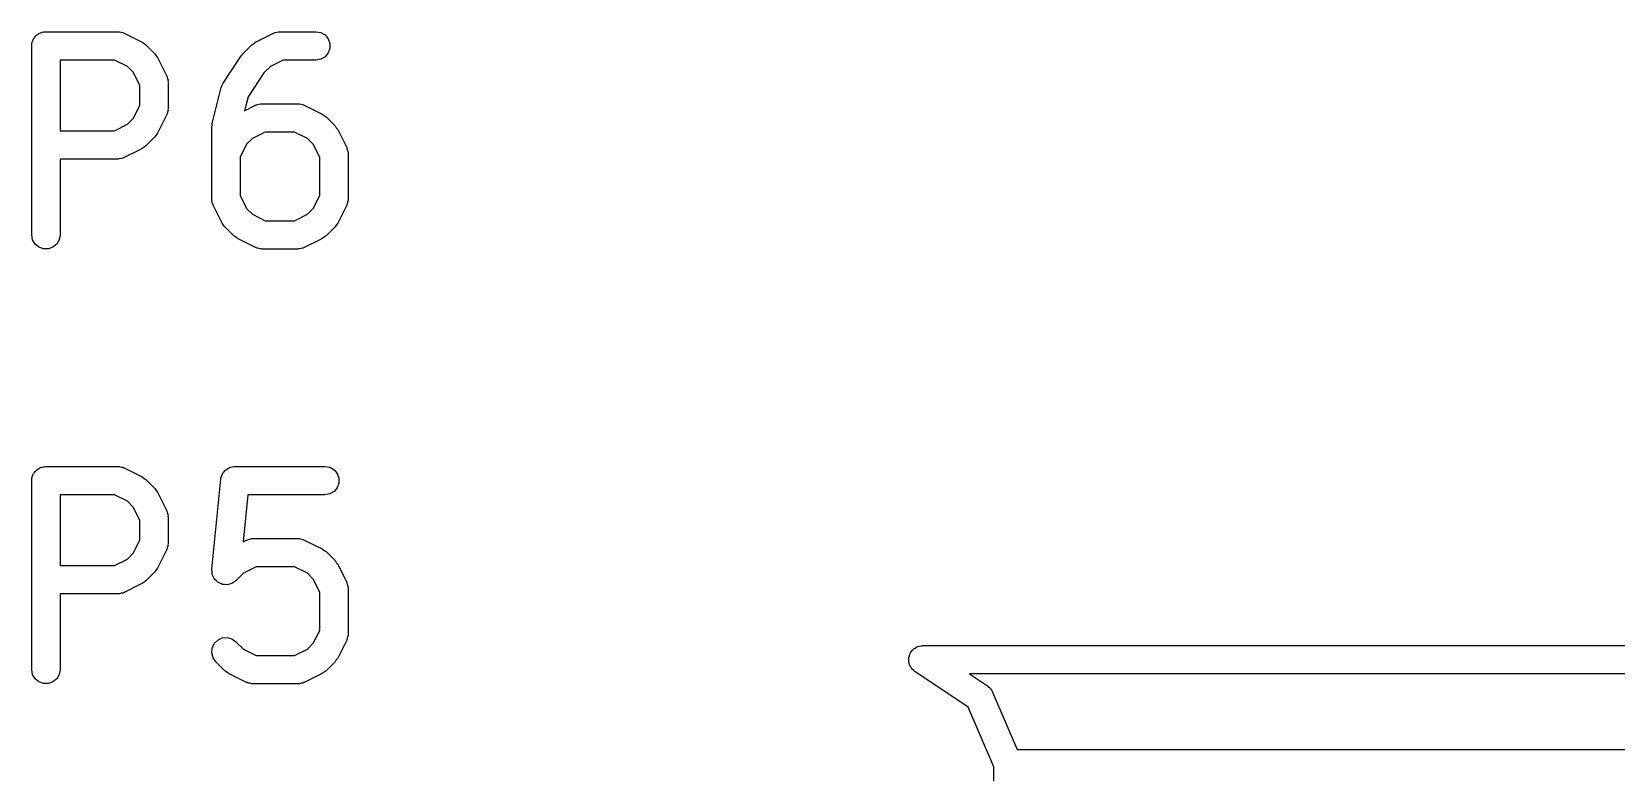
# Model space of a CAD drawing. Extents: x 0.2 to 51.4, y -0.6 to 33.
# Drawn here: x 0.39 to 8.77, y 29.1 to 33.02 of the extents above; entities that cross this region are included whole.
import ezdxf

# ---------------------------------------------------------------- set-up
doc = ezdxf.new("R2010")
doc.units = 0
doc.header["$MEASUREMENT"] = 0
doc.layers.add('BLACK', color=7, linetype='CONTINUOUS')

msp = doc.modelspace()

# ---------------------------------------------------------------- linework, layer by layer
at = {"layer": 'Black'}
for p, q in [((0.442713, 33.0192), (0.448881, 33.0215)), ((0.448881, 33.0215), (0.455445, 33.0215)), ((0.455445, 33.0215), (0.461905, 33.0226)), ((0.461905, 33.0226), (0.842858, 33.0226)), ((0.842858, 33.0226), (0.847117, 33.0219)), ((0.847117, 33.0219), (0.851432, 33.0221)), ((0.851432, 33.0221), (0.859852, 33.0196)), ((1.683, 33.0196), (1.69143, 33.0221)), ((1.69143, 33.0221), (1.69574, 33.0219)), ((1.69574, 33.0219), (1.7, 33.0226)), ((1.7, 33.0226), (1.89048, 33.0226)), ((1.89048, 33.0226), (1.91613, 33.0181)), ((0.386905, 32.9476), (0.388044, 32.9541)), ((0.386905, 31.9476), (0.386905, 32.9476)), ((0.388044, 32.9606), (0.390288, 32.9668)), ((0.388044, 32.9541), (0.388044, 32.9606)), ((0.390288, 32.9668), (0.391428, 32.9733)), ((0.391428, 32.9733), (0.394708, 32.979)), ((0.394708, 32.979), (0.396953, 32.9851)), ((0.396953, 32.9851), (0.401171, 32.9901)), ((0.401171, 32.9901), (0.404452, 32.9958)), ((0.404452, 32.9958), (0.409478, 33)), ((0.409478, 33), (0.413696, 33.0051)), ((0.413696, 33.0051), (0.419377, 33.0084)), ((0.419377, 33.0084), (0.424405, 33.0126)), ((0.424405, 33.0126), (0.430571, 33.0148)), ((0.430571, 33.0148), (0.436253, 33.0181)), ((0.436253, 33.0181), (0.442713, 33.0192)), ((0.859852, 33.0196), (0.86851, 33.0181)), ((0.86851, 33.0181), (0.872255, 33.0159)), ((0.872255, 33.0159), (0.876399, 33.0147)), ((0.876399, 33.0147), (0.971637, 32.9671)), ((0.971637, 32.9671), (0.981295, 32.9599)), ((0.981295, 32.9599), (0.991129, 32.953)), ((0.991129, 32.953), (1.03875, 32.9054)), ((1.50411, 32.9054), (1.55173, 32.953)), ((1.55173, 32.953), (1.56156, 32.9599)), ((1.56156, 32.9599), (1.57122, 32.9671)), ((1.57122, 32.9671), (1.66646, 33.0147)), ((1.66646, 33.0147), (1.6706, 33.0159)), ((1.6706, 33.0159), (1.67435, 33.0181)), ((1.67435, 33.0181), (1.683, 33.0196)), ((1.91613, 33.0181), (1.93869, 33.0051)), ((1.93869, 33.0051), (1.95543, 32.9851)), ((1.95543, 32.9851), (1.96434, 32.9606)), ((1.96434, 32.9606), (1.96434, 32.9346)), ((0.825153, 32.8726), (0.536905, 32.8726)), ((0.536905, 32.8726), (0.536905, 32.4988)), ((0.893669, 32.8384), (0.825153, 32.8726)), ((1.03875, 32.9054), (1.04563, 32.8956)), ((1.04563, 32.8956), (1.0528, 32.8859)), ((1.0528, 32.8859), (1.10042, 32.7907)), ((1.3995, 32.7511), (1.49474, 32.894)), ((1.49474, 32.894), (1.49986, 32.8993)), ((1.49986, 32.8993), (1.50411, 32.9054)), ((1.71771, 32.8726), (1.64919, 32.8384)), ((1.89048, 32.8726), (1.71771, 32.8726)), ((1.91613, 32.8771), (1.89048, 32.8726)), ((1.93869, 32.8902), (1.91613, 32.8771)), ((1.95543, 32.9101), (1.93869, 32.8902)), ((1.96434, 32.9346), (1.95543, 32.9101)), ((0.924076, 32.808), (0.893669, 32.8384)), ((0.958334, 32.7394), (0.924076, 32.808)), ((1.10042, 32.7907), (1.10165, 32.7865)), ((1.10165, 32.7865), (1.10381, 32.7828)), ((1.10381, 32.7828), (1.10534, 32.7741)), ((1.10534, 32.7741), (1.10784, 32.7657)), ((1.61543, 32.8046), (1.53152, 32.6787)), ((1.64919, 32.8384), (1.61543, 32.8046)), ((0.958334, 32.632), (0.958334, 32.7394)), ((1.10784, 32.7657), (1.10758, 32.7614)), ((1.10758, 32.7614), (1.10833, 32.7571)), ((1.10833, 32.7571), (1.10833, 32.6143)), ((1.34153, 32.5372), (1.38914, 32.7277)), ((1.38914, 32.7277), (1.39433, 32.7393)), ((1.39433, 32.7393), (1.3995, 32.7511)), ((0.924076, 32.5635), (0.958334, 32.632)), ((1.10784, 32.6057), (1.10534, 32.5973)), ((1.10833, 32.6143), (1.10758, 32.61)), ((1.10758, 32.61), (1.10784, 32.6057)), ((1.53152, 32.6787), (1.51299, 32.6046)), ((1.51299, 32.6046), (1.57122, 32.6337)), ((1.57122, 32.6337), (1.57536, 32.635)), ((1.57536, 32.635), (1.57911, 32.6371)), ((1.57911, 32.6371), (1.58777, 32.6387)), ((1.58777, 32.6387), (1.59619, 32.6412)), ((1.59619, 32.6412), (1.6005, 32.6409)), ((1.6005, 32.6409), (1.60476, 32.6417)), ((1.60476, 32.6417), (1.79524, 32.6417)), ((1.79524, 32.6417), (1.7995, 32.6409)), ((1.7995, 32.6409), (1.80381, 32.6412)), ((1.80381, 32.6412), (1.81223, 32.6387)), ((1.81223, 32.6387), (1.82089, 32.6371)), ((1.82089, 32.6371), (1.82464, 32.635)), ((1.82464, 32.635), (1.82878, 32.6337)), ((1.82878, 32.6337), (1.92402, 32.5861)), ((0.825153, 32.4988), (0.893669, 32.5331)), ((0.893669, 32.5331), (0.924076, 32.5635)), ((1.10042, 32.5807), (1.0528, 32.4855)), ((1.10165, 32.5849), (1.10042, 32.5807)), ((1.10381, 32.5886), (1.10165, 32.5849)), ((1.10534, 32.5973), (1.10381, 32.5886)), ((1.33929, 32.519), (1.34088, 32.5281)), ((1.33929, 32.1381), (1.33929, 32.519)), ((1.34088, 32.5281), (1.34153, 32.5372)), ((1.92402, 32.5861), (1.93368, 32.579)), ((1.93368, 32.579), (1.94351, 32.5721)), ((1.94351, 32.5721), (1.99113, 32.5245)), ((1.99113, 32.5245), (1.99801, 32.5146)), ((0.536905, 32.4988), (0.825153, 32.4988)), ((1.03875, 32.466), (0.991129, 32.4184)), ((1.04563, 32.4758), (1.03875, 32.466)), ((1.0528, 32.4855), (1.04563, 32.4758)), ((1.55395, 32.4574), (1.52354, 32.427)), ((1.62247, 32.4917), (1.55395, 32.4574)), ((1.77753, 32.4917), (1.62247, 32.4917)), ((1.84605, 32.4574), (1.77753, 32.4917)), ((1.87646, 32.427), (1.84605, 32.4574)), ((1.99801, 32.5146), (2.00518, 32.505)), ((2.00518, 32.505), (2.0528, 32.4097)), ((0.859852, 32.3518), (0.851432, 32.3493)), ((0.86851, 32.3533), (0.859852, 32.3518)), ((0.872255, 32.3555), (0.86851, 32.3533)), ((0.876399, 32.3567), (0.872255, 32.3555)), ((0.958334, 32.3977), (0.876399, 32.3567)), ((0.971637, 32.4043), (0.958334, 32.3977)), ((0.981295, 32.4115), (0.971637, 32.4043)), ((0.991129, 32.4184), (0.981295, 32.4115)), ((1.52354, 32.427), (1.48929, 32.3585)), ((1.48929, 32.3585), (1.48929, 32.1558)), ((1.91072, 32.3585), (1.87646, 32.427)), ((1.91072, 32.1558), (1.91072, 32.3585)), ((2.0528, 32.4097), (2.05403, 32.4056)), ((2.05403, 32.4056), (2.05619, 32.4018)), ((2.05619, 32.4018), (2.05772, 32.3932)), ((2.05772, 32.3932), (2.06022, 32.3848)), ((2.06022, 32.3848), (2.05996, 32.3805)), ((2.05996, 32.3805), (2.06072, 32.3762)), ((2.06072, 32.3762), (2.06072, 32.1381)), ((0.842858, 32.3488), (0.536905, 32.3488)), ((0.536905, 32.3488), (0.536905, 31.9476)), ((0.847117, 32.3496), (0.842858, 32.3488)), ((0.851432, 32.3493), (0.847117, 32.3496)), ((1.34004, 32.1338), (1.33929, 32.1381)), ((1.33978, 32.1295), (1.34004, 32.1338)), ((1.34228, 32.1211), (1.33978, 32.1295)), ((1.34381, 32.1124), (1.34228, 32.1211)), ((1.34597, 32.1087), (1.34381, 32.1124)), ((1.3472, 32.1046), (1.34597, 32.1087)), ((1.39482, 32.0093), (1.3472, 32.1046)), ((1.48929, 32.1558), (1.52354, 32.0873)), ((1.87646, 32.0873), (1.91072, 32.1558)), ((2.0528, 32.1046), (2.00518, 32.0093)), ((2.05403, 32.1087), (2.0528, 32.1046)), ((2.05619, 32.1124), (2.05403, 32.1087)), ((2.05772, 32.1211), (2.05619, 32.1124)), ((2.06022, 32.1295), (2.05772, 32.1211)), ((2.06072, 32.1381), (2.05996, 32.1338)), ((2.05996, 32.1338), (2.06022, 32.1295)), ((1.52354, 32.0873), (1.55395, 32.0569)), ((1.55395, 32.0569), (1.62247, 32.0226)), ((1.62247, 32.0226), (1.77753, 32.0226)), ((1.77753, 32.0226), (1.84605, 32.0569)), ((1.84605, 32.0569), (1.87646, 32.0873)), ((0.391428, 31.922), (0.386905, 31.9476)), ((0.536905, 31.9476), (0.532382, 31.922)), ((1.40199, 31.9997), (1.39482, 32.0093)), ((1.40887, 31.9898), (1.40199, 31.9997)), ((1.45649, 31.9422), (1.40887, 31.9898)), ((1.46632, 31.9353), (1.45649, 31.9422)), ((1.47598, 31.9282), (1.46632, 31.9353)), ((1.93368, 31.9353), (1.92402, 31.9282)), ((1.94351, 31.9422), (1.93368, 31.9353)), ((1.99113, 31.9898), (1.94351, 31.9422)), ((1.99801, 31.9997), (1.99113, 31.9898)), ((2.00518, 32.0093), (1.99801, 31.9997)), ((0.404452, 31.8994), (0.391428, 31.922)), ((0.424405, 31.8827), (0.404452, 31.8994)), ((0.448881, 31.8738), (0.424405, 31.8827)), ((0.474929, 31.8738), (0.448881, 31.8738)), ((0.499405, 31.8827), (0.474929, 31.8738)), ((0.519358, 31.8994), (0.499405, 31.8827)), ((0.532382, 31.922), (0.519358, 31.8994)), ((1.57122, 31.8805), (1.47598, 31.9282)), ((1.57536, 31.8793), (1.57122, 31.8805)), ((1.57911, 31.8771), (1.57536, 31.8793)), ((1.58777, 31.8756), (1.57911, 31.8771)), ((1.59619, 31.8731), (1.58777, 31.8756)), ((1.6005, 31.8734), (1.59619, 31.8731)), ((1.60476, 31.8726), (1.6005, 31.8734)), ((1.79524, 31.8726), (1.60476, 31.8726)), ((1.7995, 31.8734), (1.79524, 31.8726)), ((1.80381, 31.8731), (1.7995, 31.8734)), ((1.81223, 31.8756), (1.80381, 31.8731)), ((1.82089, 31.8771), (1.81223, 31.8756)), ((1.82464, 31.8793), (1.82089, 31.8771)), ((1.82878, 31.8805), (1.82464, 31.8793)), ((1.91072, 31.9215), (1.82878, 31.8805)), ((1.92402, 31.9282), (1.91072, 31.9215)), ((0.391428, 30.6733), (0.394708, 30.679)), ((0.394708, 30.679), (0.396953, 30.6851)), ((0.396953, 30.6851), (0.401171, 30.6901)), ((0.401171, 30.6901), (0.404452, 30.6958)), ((0.404452, 30.6958), (0.409478, 30.7)), ((0.409478, 30.7), (0.413696, 30.7051)), ((0.413696, 30.7051), (0.419377, 30.7084)), ((0.419377, 30.7084), (0.424405, 30.7126)), ((0.424405, 30.7126), (0.430571, 30.7148)), ((0.430571, 30.7148), (0.436253, 30.7181)), ((0.436253, 30.7181), (0.442713, 30.7192)), ((0.442713, 30.7192), (0.448881, 30.7215)), ((0.448881, 30.7215), (0.455445, 30.7215)), ((0.455445, 30.7215), (0.461905, 30.7226)), ((0.461905, 30.7226), (0.842858, 30.7226)), ((0.842858, 30.7226), (0.847117, 30.7219)), ((0.847117, 30.7219), (0.851432, 30.7221)), ((0.851432, 30.7221), (0.859852, 30.7196)), ((0.859852, 30.7196), (0.86851, 30.7181)), ((0.86851, 30.7181), (0.872255, 30.7159)), ((0.872255, 30.7159), (0.876399, 30.7147)), ((0.876399, 30.7147), (0.971637, 30.6671)), ((1.39155, 30.6703), (1.39433, 30.6802)), ((1.39433, 30.6802), (1.39598, 30.6825)), ((1.39598, 30.6825), (1.39695, 30.6851)), ((1.39695, 30.6851), (1.40355, 30.693)), ((1.40355, 30.693), (1.40953, 30.7013)), ((1.40953, 30.7013), (1.41188, 30.7029)), ((1.41188, 30.7029), (1.4137, 30.7051)), ((1.4137, 30.7051), (1.42258, 30.7102)), ((1.42258, 30.7102), (1.43105, 30.716)), ((1.43105, 30.716), (1.4338, 30.7167)), ((1.4338, 30.7167), (1.43625, 30.7181)), ((1.43625, 30.7181), (1.44635, 30.7199)), ((1.44635, 30.7199), (1.4563, 30.7224)), ((1.4563, 30.7224), (1.45911, 30.7221)), ((1.45911, 30.7221), (1.46191, 30.7226)), ((1.46191, 30.7226), (1.9381, 30.7226)), ((1.9381, 30.7226), (1.96375, 30.7181)), ((1.96375, 30.7181), (1.98631, 30.7051)), ((1.98631, 30.7051), (2.00305, 30.6851)), ((2.00305, 30.6851), (2.01196, 30.6606)), ((0.386905, 30.6476), (0.388044, 30.6541)), ((0.386905, 29.6476), (0.386905, 30.6476)), ((0.388044, 30.6606), (0.390288, 30.6668)), ((0.388044, 30.6541), (0.388044, 30.6606)), ((0.390288, 30.6668), (0.391428, 30.6733)), ((0.971637, 30.6671), (0.981295, 30.6599)), ((0.981295, 30.6599), (0.991129, 30.653)), ((0.991129, 30.653), (1.03875, 30.6054)), ((1.03875, 30.6054), (1.04563, 30.5956)), ((1.04563, 30.5956), (1.0528, 30.5859)), ((1.33966, 30.1789), (1.38728, 30.6551)), ((1.38728, 30.6551), (1.38804, 30.6578)), ((1.38804, 30.6606), (1.39155, 30.6703)), ((1.38804, 30.6578), (1.38804, 30.6606)), ((2.00305, 30.6101), (1.98631, 30.5902)), ((2.01196, 30.6346), (2.00305, 30.6101)), ((2.01196, 30.6606), (2.01196, 30.6346)), ((0.825153, 30.5726), (0.536905, 30.5726)), ((0.536905, 30.5726), (0.536905, 30.1988)), ((0.893669, 30.5384), (0.825153, 30.5726)), ((0.924076, 30.508), (0.893669, 30.5384)), ((0.958334, 30.4394), (0.924076, 30.508)), ((1.0528, 30.5859), (1.10042, 30.4907)), ((1.52978, 30.5726), (1.50496, 30.3244)), ((1.9381, 30.5726), (1.52978, 30.5726)), ((1.96375, 30.5771), (1.9381, 30.5726)), ((1.98631, 30.5902), (1.96375, 30.5771)), ((0.958334, 30.332), (0.958334, 30.4394)), ((1.10042, 30.4907), (1.10165, 30.4865)), ((1.10165, 30.4865), (1.10381, 30.4828)), ((1.10381, 30.4828), (1.10534, 30.4741)), ((1.10534, 30.4741), (1.10784, 30.4657)), ((1.10784, 30.4657), (1.10758, 30.4614)), ((1.10758, 30.4614), (1.10833, 30.4571)), ((1.10833, 30.4571), (1.10833, 30.3143)), ((1.54015, 30.3387), (1.54857, 30.3412)), ((1.54857, 30.3412), (1.55288, 30.3409)), ((1.55288, 30.3409), (1.55714, 30.3417)), ((1.55714, 30.3417), (1.79524, 30.3417)), ((1.79524, 30.3417), (1.7995, 30.3409)), ((1.7995, 30.3409), (1.80381, 30.3412)), ((1.80381, 30.3412), (1.81223, 30.3387)), ((0.893669, 30.2331), (0.924076, 30.2635)), ((0.924076, 30.2635), (0.958334, 30.332)), ((1.10042, 30.2807), (1.0528, 30.1855)), ((1.10165, 30.2849), (1.10042, 30.2807)), ((1.10381, 30.2886), (1.10165, 30.2849)), ((1.10534, 30.2973), (1.10381, 30.2886)), ((1.10784, 30.3057), (1.10534, 30.2973)), ((1.10833, 30.3143), (1.10758, 30.31)), ((1.10758, 30.31), (1.10784, 30.3057)), ((1.50496, 30.3244), (1.5236, 30.3337)), ((1.5236, 30.3337), (1.52775, 30.335)), ((1.52775, 30.335), (1.53149, 30.3371)), ((1.53149, 30.3371), (1.54015, 30.3387)), ((1.81223, 30.3387), (1.82089, 30.3371)), ((1.82089, 30.3371), (1.82464, 30.335)), ((1.82464, 30.335), (1.82878, 30.3337)), ((1.82878, 30.3337), (1.92402, 30.2861)), ((1.92402, 30.2861), (1.93368, 30.279)), ((1.93368, 30.279), (1.94351, 30.2721)), ((1.94351, 30.2721), (1.99113, 30.2245)), ((0.536905, 30.1988), (0.825153, 30.1988)), ((0.825153, 30.1988), (0.893669, 30.2331)), ((1.04563, 30.1758), (1.03875, 30.166)), ((1.0528, 30.1855), (1.04563, 30.1758)), ((1.33957, 30.178), (1.33969, 30.1784)), ((1.34066, 30.1655), (1.33957, 30.178)), ((1.33969, 30.1784), (1.33966, 30.1789)), ((1.57485, 30.1917), (1.50633, 30.1574)), ((1.77753, 30.1917), (1.57485, 30.1917)), ((1.84605, 30.1574), (1.77753, 30.1917)), ((1.99113, 30.2245), (1.99801, 30.2146)), ((1.99801, 30.2146), (2.00518, 30.205)), ((2.00518, 30.205), (2.0528, 30.1097)), ((0.958334, 30.0977), (0.876399, 30.0567)), ((0.971637, 30.1043), (0.958334, 30.0977)), ((0.981295, 30.1115), (0.971637, 30.1043)), ((0.991129, 30.1184), (0.981295, 30.1115)), ((1.03875, 30.166), (0.991129, 30.1184)), ((1.34161, 30.1529), (1.34066, 30.1655)), ((1.3418, 30.1525), (1.34161, 30.1529)), ((1.34184, 30.152), (1.3418, 30.1525)), ((1.34716, 30.1406), (1.34184, 30.152)), ((1.35232, 30.1292), (1.34716, 30.1406)), ((1.35265, 30.1288), (1.35232, 30.1292)), ((1.35285, 30.1284), (1.35265, 30.1288)), ((1.36175, 30.1195), (1.35285, 30.1284)), ((1.37051, 30.1105), (1.36175, 30.1195)), ((1.37093, 30.1103), (1.37051, 30.1105)), ((1.37127, 30.11), (1.37093, 30.1103)), ((1.38265, 30.1047), (1.37127, 30.11)), ((1.39398, 30.0992), (1.38265, 30.1047)), ((1.39445, 30.0992), (1.39398, 30.0992)), ((1.39488, 30.099), (1.39445, 30.0992)), ((1.40736, 30.0979), (1.39488, 30.099)), ((1.4199, 30.0966), (1.40736, 30.0979)), ((1.42035, 30.0968), (1.4199, 30.0966)), ((1.42082, 30.0967), (1.42035, 30.0968)), ((1.43291, 30.1), (1.42082, 30.0967)), ((1.44514, 30.1031), (1.43291, 30.1)), ((1.44553, 30.1033), (1.44514, 30.1031)), ((1.44598, 30.1035), (1.44553, 30.1033)), ((1.45626, 30.1107), (1.44598, 30.1035)), ((1.46666, 30.1177), (1.45626, 30.1107)), ((1.46693, 30.1181), (1.46666, 30.1177)), ((1.46732, 30.1184), (1.46693, 30.1181)), ((1.50633, 30.1574), (1.46732, 30.1184)), ((1.87646, 30.127), (1.84605, 30.1574)), ((1.91072, 30.0585), (1.87646, 30.127)), ((2.0528, 30.1097), (2.05403, 30.1056)), ((2.05403, 30.1056), (2.05619, 30.1018)), ((2.05619, 30.1018), (2.05772, 30.0932)), ((2.05772, 30.0932), (2.06022, 30.0848)), ((0.842858, 30.0488), (0.536905, 30.0488)), ((0.536905, 30.0488), (0.536905, 29.6476)), ((0.847117, 30.0496), (0.842858, 30.0488)), ((0.851432, 30.0493), (0.847117, 30.0496)), ((0.859852, 30.0518), (0.851432, 30.0493)), ((0.86851, 30.0533), (0.859852, 30.0518)), ((0.872255, 30.0555), (0.86851, 30.0533)), ((0.876399, 30.0567), (0.872255, 30.0555)), ((1.91072, 29.8558), (1.91072, 30.0585)), ((2.06022, 30.0848), (2.05996, 30.0805)), ((2.05996, 30.0805), (2.06072, 30.0762)), ((2.06072, 30.0762), (2.06072, 29.8381)), ((1.87646, 29.7873), (1.91072, 29.8558)), ((2.06072, 29.8381), (2.05996, 29.8338)), ((1.33957, 29.7363), (1.34184, 29.7623)), ((1.34184, 29.7623), (1.35285, 29.7859)), ((1.35285, 29.7859), (1.37127, 29.8043)), ((1.37127, 29.8043), (1.39488, 29.8153)), ((1.39488, 29.8153), (1.42082, 29.8176)), ((1.42082, 29.8176), (1.44598, 29.8108)), ((1.44598, 29.8108), (1.46732, 29.7959)), ((1.46732, 29.7959), (1.50633, 29.7569)), ((1.50633, 29.7569), (1.57485, 29.7226)), ((1.77753, 29.7226), (1.84605, 29.7569)), ((1.84605, 29.7569), (1.87646, 29.7873)), ((2.0528, 29.8046), (2.00518, 29.7093)), ((2.05403, 29.8087), (2.0528, 29.8046)), ((2.05619, 29.8124), (2.05403, 29.8087)), ((2.05772, 29.8211), (2.05619, 29.8124)), ((2.06022, 29.8295), (2.05772, 29.8211)), ((2.05996, 29.8338), (2.06022, 29.8295)), ((5.04577, 29.7518), (5.04912, 29.7543)), ((5.04912, 29.7543), (5.05179, 29.7575)), ((5.05179, 29.7575), (5.05954, 29.7619)), ((5.05954, 29.7619), (5.06676, 29.7672)), ((5.06676, 29.7672), (5.07075, 29.7684)), ((5.07075, 29.7684), (5.07435, 29.7705)), ((5.07435, 29.7705), (5.08317, 29.772)), ((5.08317, 29.772), (5.09176, 29.7745)), ((5.09176, 29.7745), (5.0959, 29.7743)), ((5.0959, 29.7743), (5.1, 29.775)), ((5.1, 29.775), (13.9, 29.775)), ((1.34631, 29.7112), (1.33957, 29.7363)), ((1.36125, 29.6898), (1.34631, 29.7112)), ((1.40887, 29.6422), (1.36125, 29.6898)), ((1.57485, 29.7226), (1.77753, 29.7226)), ((1.99113, 29.6898), (1.94351, 29.6422)), ((1.99801, 29.6997), (1.99113, 29.6898)), ((2.00518, 29.7093), (1.99801, 29.6997)), ((5.02516, 29.7048), (5.02614, 29.7089)), ((5.02614, 29.6959), (5.02516, 29.7048)), ((5.02614, 29.713), (5.0292, 29.7214)), ((5.02614, 29.7089), (5.02614, 29.713)), ((5.02614, 29.687), (5.02614, 29.6959)), ((5.02756, 29.6831), (5.02614, 29.687)), ((5.02802, 29.6789), (5.02756, 29.6831)), ((5.03199, 29.6709), (5.02802, 29.6789)), ((5.0292, 29.7214), (5.03132, 29.7301)), ((5.03132, 29.7301), (5.03363, 29.7336)), ((5.03505, 29.6625), (5.03199, 29.6709)), ((5.03363, 29.7336), (5.03505, 29.7375)), ((5.03505, 29.7375), (5.0408, 29.7444)), ((5.0408, 29.7444), (5.04577, 29.7518)), ((0.391428, 29.622), (0.386905, 29.6476)), ((0.404452, 29.5994), (0.391428, 29.622)), ((0.424405, 29.5827), (0.404452, 29.5994)), ((0.519358, 29.5994), (0.499405, 29.5827)), ((0.532382, 29.622), (0.519358, 29.5994)), ((0.536905, 29.6476), (0.532382, 29.622)), ((1.41871, 29.6353), (1.40887, 29.6422)), ((1.42836, 29.6282), (1.41871, 29.6353)), ((1.5236, 29.5805), (1.42836, 29.6282)), ((1.92402, 29.6282), (1.82878, 29.5805)), ((1.93368, 29.6353), (1.92402, 29.6282)), ((1.94351, 29.6422), (1.93368, 29.6353)), ((5.03772, 29.6593), (5.03505, 29.6625)), ((5.03956, 29.6556), (5.03772, 29.6593)), ((5.04604, 29.6494), (5.03956, 29.6556)), ((5.05179, 29.6425), (5.04604, 29.6494)), ((5.05539, 29.6405), (5.05179, 29.6425)), ((5.0584, 29.6376), (5.05539, 29.6405)), ((5.33985, 29.45), (5.0584, 29.6376)), ((13.6928, 29.625), (5.34771, 29.625)), ((5.34771, 29.625), (5.4416, 29.5624)), ((0.448881, 29.5738), (0.424405, 29.5827)), ((0.474929, 29.5738), (0.448881, 29.5738)), ((0.499405, 29.5827), (0.474929, 29.5738)), ((1.52775, 29.5793), (1.5236, 29.5805)), ((1.53149, 29.5771), (1.52775, 29.5793)), ((1.54015, 29.5756), (1.53149, 29.5771)), ((1.54857, 29.5731), (1.54015, 29.5756)), ((1.55288, 29.5734), (1.54857, 29.5731)), ((1.55714, 29.5726), (1.55288, 29.5734)), ((1.79524, 29.5726), (1.55714, 29.5726)), ((1.7995, 29.5734), (1.79524, 29.5726)), ((1.80381, 29.5731), (1.7995, 29.5734)), ((1.81223, 29.5756), (1.80381, 29.5731)), ((1.82089, 29.5771), (1.81223, 29.5756)), ((1.82464, 29.5793), (1.82089, 29.5771)), ((1.82878, 29.5805), (1.82464, 29.5793)), ((5.4416, 29.5624), (5.4478, 29.5565)), ((5.4478, 29.5565), (5.45467, 29.5513)), ((5.45467, 29.5513), (5.45716, 29.5475)), ((5.45716, 29.5475), (5.46044, 29.5444)), ((5.46044, 29.5444), (5.46424, 29.5367)), ((5.46424, 29.5367), (5.46894, 29.5295)), ((5.46894, 29.5295), (5.59945, 29.225)), ((5.475, 29.1346), (5.33985, 29.45)), ((5.59945, 29.225), (13.4036, 29.225)), ((5.475, 28.175), (5.475, 29.1346))]:
    msp.add_line(p, q, dxfattribs=at)

doc.saveas('drawing.dxf')
